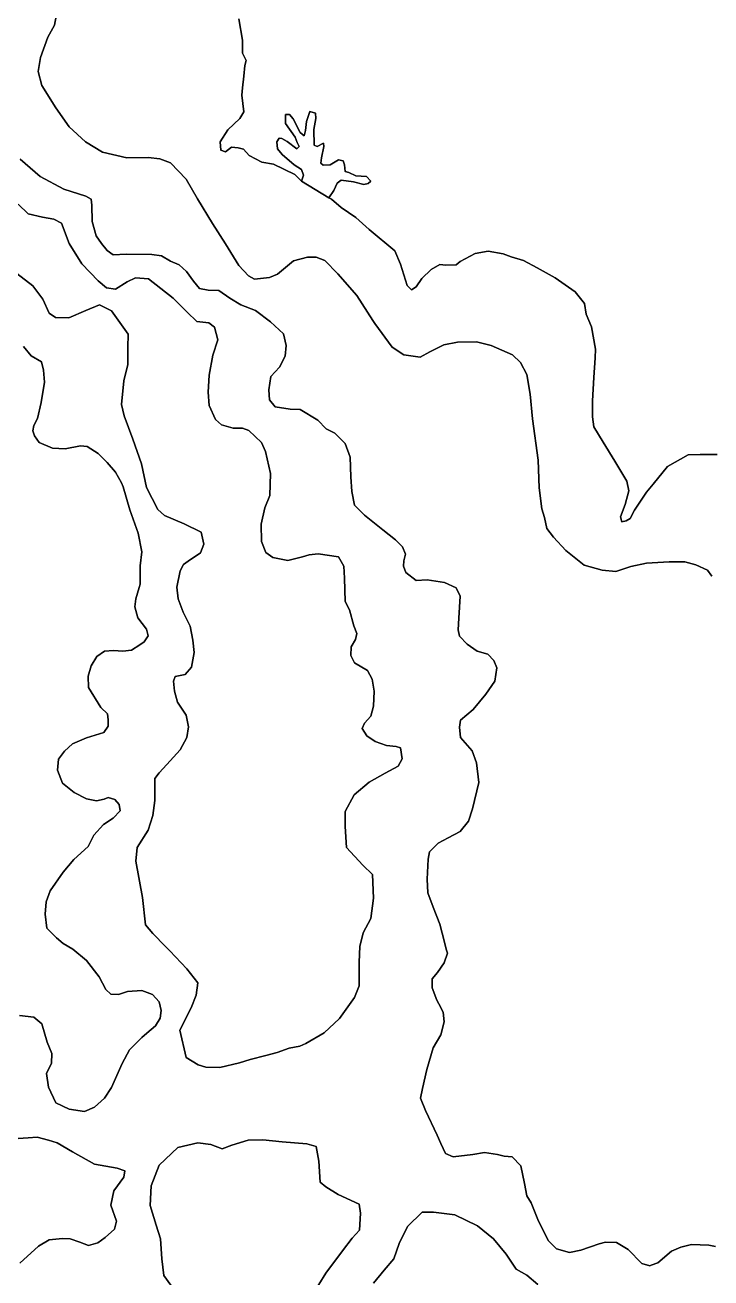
# Model space of a CAD drawing. Header units: inches. Extents: x 288635 to 1232953, y 676945 to 1655780.
# Drawn here: x 344270 to 357550, y 888634 to 912889 of the extents above; entities that cross this region are included whole.
import ezdxf

# ---------------------------------------------------------------- set-up
doc = ezdxf.new("R2010")
doc.units = ezdxf.units.IN
doc.header["$MEASUREMENT"] = 0

msp = doc.modelspace()

# ---------------------------------------------------------------- linework, layer by layer
at = {"color": 1}
for points in [[(344924.8851, 913337.4289), (344843.6049, 912885.308), (344711.5247, 912651.6276), (344569.2844, 912260.4668), (344523.5643, 911991.2262), (344594.6844, 911721.9857), (344863.925, 911285.1048), (345123.0055, 910919.3441), (345437.9661, 910629.7835), (345768.1668, 910426.5831), (346240.6077, 910319.9029), (346657.1686, 910324.9829), (346880.689, 910299.5829), (347088.9694, 910223.3827), (347388.69, 909903.3421), (347612.2105, 909527.4213), (347901.771, 909044.8204), (348150.6915, 908653.6596), (348410.5721, 908234.6899), (348598.5325, 908031.4895), (348715.3728, 907970.5293), (349004.9333, 908001.0094), (349157.3336, 908067.0495), (349467.2143, 908326.1301), (349741.5348, 908392.1702), (349904.0951, 908392.1702), (350076.8155, 908331.2101), (350325.736, 908072.1295), (350691.4967, 907655.5687), (351005.7732, 907168.2124), (351042.0174, 907112.0076), (351377.2981, 906654.8067), (351605.8985, 906507.4864), (351920.8592, 906461.7663), (352108.8195, 906563.3665), (352378.0601, 906700.5268), (352642.2206, 906751.3269), (353013.0614, 906756.4069), (353292.4619, 906685.2868), (353709.0227, 906502.4064), (353861.4231, 906355.0861), (353988.4233, 906121.4056), (354049.3834, 905745.4849), (354095.1035, 905262.8839), (354206.8637, 904465.3223), (354227.1838, 903926.8413), (354272.9039, 903525.5205), (354328.784, 903357.8801), (354369.4241, 903139.4397), (354501.5043, 902971.7993), (354740.2648, 902717.7988), (355095.8655, 902433.3183), (355446.3862, 902336.7981), (355710.5467, 902311.398), (356000.1073, 902407.9182), (356299.8279, 902468.8783), (356741.7888, 902494.2784), (357046.5894, 902494.2784), (357259.9498, 902438.3983), (357483.4703, 902336.7981), (357569.8305, 902219.9578)], [(357569.8305, 902219.9578), (357483.4703, 902336.7981), (357259.9498, 902438.3983), (357046.5894, 902494.2784), (356741.7888, 902494.2784), (356299.8279, 902468.8783), (356000.1073, 902407.9182), (355710.5467, 902311.398), (355446.3862, 902336.7981), (355095.8655, 902433.3183), (354740.2648, 902717.7988), (354501.5043, 902971.7993), (354369.4241, 903139.4397), (354328.784, 903357.8801), (354272.9039, 903525.5205), (354227.1838, 903926.8413), (354206.8637, 904465.3223), (354095.1035, 905262.8839), (354049.3834, 905745.4849), (353988.4233, 906121.4056), (353861.4231, 906355.0861), (353709.0227, 906502.4064), (353292.4619, 906685.2868), (353013.0614, 906756.4069), (352642.2206, 906751.3269), (352378.0601, 906700.5268), (352108.8195, 906563.3665), (351920.8592, 906461.7663), (351605.8985, 906507.4864), (351377.2981, 906654.8067), (351042.0174, 907112.0076), (351005.7732, 907168.2124), (350691.4967, 907655.5687), (350325.736, 908072.1295), (350076.8155, 908331.2101), (349904.0951, 908392.1702), (349741.5348, 908392.1702), (349467.2143, 908326.1301), (349157.3336, 908067.0495), (349004.9333, 908001.0094), (348715.3728, 907970.5293), (348598.5325, 908031.4895), (348410.5721, 908234.6899), (348150.6915, 908653.6596), (347901.771, 909044.8204), (347612.2105, 909527.4213), (347388.69, 909903.3421), (347088.9694, 910223.3827), (346880.689, 910299.5829), (346657.1686, 910324.9829), (346240.6077, 910319.9029), (345768.1668, 910426.5831), (345437.9661, 910629.7835), (345123.0055, 910919.3441), (344863.925, 911285.1048), (344594.6844, 911721.9857), (344523.5643, 911991.2262), (344569.2844, 912260.4668), (344711.5247, 912651.6276), (344843.6049, 912885.308), (344924.8851, 913337.4289)], [(357668.5782, 904573.4812), (357340.4942, 904573.4812), (357107.6604, 904568.1896), (356710.7846, 904340.6474), (356430.3257, 904001.9801), (356300.0997, 903844.5851), (356066.7261, 903497.9757), (355987.3509, 903339.2254), (355907.9758, 903291.6003), (355823.3089, 903269.1635), (355797.9089, 903365.6837), (355889.3491, 903609.5242), (355960.4692, 903868.6047), (355919.8291, 904061.6451), (355691.2287, 904447.7259), (355462.6282, 904813.4866), (355279.7478, 905113.2072), (355254.3478, 905301.1676), (355254.3478, 905611.0482), (355279.7478, 906068.2491), (355310.2279, 906449.2499), (355315.3079, 906616.8902), (355239.1078, 907043.6111), (355132.4275, 907292.5316), (355101.9475, 907500.812), (354924.1471, 907724.3325), (354532.9863, 907993.573), (354182.4656, 908191.6934), (353923.3851, 908328.8537), (353684.6247, 908405.0538), (353527.1443, 908460.9339), (353237.5838, 908511.734), (352983.5832, 908466.0139), (352694.0227, 908313.6136), (352617.8225, 908247.5735), (352419.7021, 908237.4135), (352302.8619, 908252.6535), (352135.2216, 908156.1333), (351952.3412, 907983.413), (351840.581, 907820.8526), (351754.2208, 907759.8925), (351666.0225, 907845.1618), (351540.8604, 908257.7335), (351429.1001, 908516.814), (350931.2591, 908933.3749), (350672.1786, 909161.9753), (350392.7781, 909360.0957), (350204.8177, 909517.576), (350148.9376, 909542.9761), (350245.4578, 909685.2164), (350311.4979, 909827.4567), (350392.7781, 909883.3368), (350626.4585, 909852.8567), (350829.6589, 909802.0566), (350910.9391, 909822.3766), (350966.8192, 909868.0967), (350880.459, 909959.5369), (350677.2586, 909969.6969), (350540.0984, 910035.7371), (350468.9782, 910056.0571), (350453.7382, 910183.0574), (350428.3381, 910259.2575), (350336.898, 910279.5776), (350179.4176, 910183.0574), (350042.2574, 910177.9774), (349996.5373, 910213.5374), (350006.6973, 910320.2176), (350052.4174, 910538.6581), (350047.3374, 910599.6182), (349925.4171, 910538.6581), (349869.537, 910564.0581), (349859.377, 910868.8587), (349900.0171, 911082.2192), (349894.9371, 911183.8194), (349783.1768, 911214.2994), (349717.1367, 911021.259), (349701.8967, 910848.5387), (349671.4166, 910746.9385), (349595.2165, 910807.8986), (349463.1362, 911072.0591), (349392.0161, 911158.4193), (349315.8159, 911158.4193), (349310.7359, 910985.699), (349498.6963, 910721.5384), (349539.3364, 910614.8582), (349574.8964, 910538.6581), (349529.1763, 910492.938), (349346.296, 910635.1783), (349244.6958, 910691.0584), (349188.8157, 910701.2184), (349148.1756, 910625.0183), (349158.3356, 910492.938), (349249.7758, 910381.1778), (349483.4562, 910183.0574), (349620.6165, 910091.6172), (349661.2566, 909984.937), (349625.6965, 909868.0967), (349493.6163, 909995.097), (349082.1354, 910198.2974), (348853.535, 910233.8575), (348609.6945, 910360.8577), (348497.9343, 910487.858), (348396.3341, 910513.258), (348269.3338, 910523.4181), (348152.4936, 910437.0579), (348061.0534, 910467.5379), (348050.8934, 910625.0183), (348198.2137, 910858.6987), (348426.8141, 911077.1392), (348508.0943, 911209.2194), (348467.4542, 911529.2601), (348477.6142, 911671.5003), (348503.0143, 911900.1008), (348528.4143, 912103.3012), (348548.7344, 912204.9014), (348482.6942, 912347.1417), (348477.6142, 912596.0622), (348406.4941, 913007.543)], [(348406.4941, 913007.543), (348477.6142, 912596.0622), (348482.6942, 912347.1417), (348548.7344, 912204.9014), (348528.4143, 912103.3012), (348503.0143, 911900.1008), (348477.6142, 911671.5003), (348467.4542, 911529.2601), (348508.0943, 911209.2194), (348426.8141, 911077.1392), (348198.2137, 910858.6987), (348050.8934, 910625.0183), (348061.0534, 910467.5379), (348152.4936, 910437.0579), (348269.3338, 910523.4181), (348396.3341, 910513.258), (348497.9343, 910487.858), (348609.6945, 910360.8577), (348853.535, 910233.8575), (349082.1354, 910198.2974), (349493.6163, 909995.097), (349625.6965, 909868.0967), (350148.9376, 909542.9761), (350204.8177, 909517.576), (350392.7781, 909360.0957), (350672.1786, 909161.9753), (350931.2591, 908933.3749), (351429.1001, 908516.814), (351540.8604, 908257.7335), (351666.0225, 907845.1618), (351754.2208, 907759.8925), (351840.581, 907820.8526), (351952.3412, 907983.413), (352135.2216, 908156.1333), (352302.8619, 908252.6535), (352419.7021, 908237.4135), (352617.8225, 908247.5735), (352694.0227, 908313.6136), (352983.5832, 908466.0139), (353237.5838, 908511.734), (353527.1443, 908460.9339), (353684.6247, 908405.0538), (353923.3851, 908328.8537), (354182.4656, 908191.6934), (354532.9863, 907993.573), (354924.1471, 907724.3325), (355101.9475, 907500.812), (355132.4275, 907292.5316), (355239.1078, 907043.6111), (355315.3079, 906616.8902), (355310.2279, 906449.2499), (355279.7478, 906068.2491), (355254.3478, 905611.0482), (355254.3478, 905301.1676), (355279.7478, 905113.2072), (355462.6282, 904813.4866), (355691.2287, 904447.7259), (355919.8291, 904061.6451), (355960.4692, 903868.6047), (355889.3491, 903609.5242), (355797.9089, 903365.6837), (355823.3089, 903269.1635), (355907.9758, 903291.6003), (355987.3509, 903339.2254), (356066.7261, 903497.9757), (356300.0997, 903844.5851), (356430.3257, 904001.9801), (356710.7846, 904340.6474), (357107.6604, 904568.1896), (357340.4942, 904573.4812), (357668.5782, 904573.4812)], [(357640.9506, 889240.5319), (357508.8703, 889271.0119), (357173.5897, 889281.172), (356965.3093, 889230.3719), (356787.5089, 889154.1717), (356523.3484, 888925.5713), (356393.209, 888879.3927), (356365.8681, 888869.6911), (356213.4678, 888915.4112), (355949.3072, 889184.6518), (355720.7068, 889321.812), (355507.3463, 889326.8921), (355385.4261, 889291.332), (355029.8254, 889169.4117), (354811.385, 889123.6916), (354562.4645, 889194.8118), (354399.9041, 889357.3721), (354196.7037, 889763.7729), (354069.7035, 890088.8936), (353983.3433, 890226.0539), (353942.7032, 890464.8143), (353871.5831, 890805.175), (353698.8627, 890977.8954), (353546.4624, 890988.0554), (353414.3822, 891023.6154), (353165.4617, 891059.1755), (352941.9412, 891023.6154), (352555.8604, 890977.8954), (352408.5401, 891043.9355), (352322.18, 891236.9759), (352245.9798, 891399.5362), (352022.4594, 891877.0572), (351925.9392, 892110.7376), (351966.5793, 892303.778), (352047.8594, 892669.5387), (352174.8597, 893091.1796), (352322.18, 893340.1001), (352383.1401, 893589.0206), (352367.9001, 893782.061), (352278.5318, 893942.9239), (352240.8998, 894010.6614), (352149.4596, 894249.4219), (352154.5396, 894422.1422), (352256.1398, 894549.1425), (352383.1401, 894737.1029), (352449.1802, 894919.9832), (352423.7802, 895001.2634), (352388.2201, 895133.3437), (352301.8599, 895483.8644), (352169.7797, 895808.985), (352068.1795, 896088.3856), (352058.0194, 896352.5461), (352073.2595, 896738.6269), (352098.6595, 896885.9472), (352266.2999, 897048.5075), (352464.4203, 897155.1877), (352693.0207, 897277.108), (352855.581, 897475.2284), (352931.7812, 897713.9888), (353053.7014, 898227.0699), (353013.0614, 898602.9906), (352926.7012, 898836.6711), (352698.1007, 899095.7516), (352682.8607, 899293.872), (352703.1807, 899431.0323), (352947.0212, 899639.3127), (353190.8617, 899933.9533), (353363.5821, 900187.9538), (353404.2221, 900447.0343), (353348.342, 900584.1946), (353231.5018, 900711.1948), (353023.2214, 900767.0749), (352830.181, 900904.2352), (352682.8607, 901056.6355), (352657.4606, 901183.6358), (352667.6207, 901407.1562), (352693.0207, 901833.8771), (352616.8206, 901991.3574), (352388.2201, 902098.0376), (352058.0194, 902148.8377), (351839.579, 902138.6777), (351641.4586, 902291.078), (351595.7385, 902412.9982), (351605.8985, 902514.5984), (351636.3786, 902646.6787), (351575.4185, 902788.919), (351443.3382, 902920.9992), (351199.4977, 903114.0396), (350843.897, 903398.5202), (350645.7766, 903596.6406), (350594.9765, 903855.7211), (350574.6565, 904145.2817), (350564.4965, 904526.2825), (350467.9763, 904790.443), (350269.8559, 904988.5634), (350102.2155, 905074.9235), (349939.6552, 905237.4839), (349599.2945, 905445.7643), (349406.2541, 905455.9243), (349111.6136, 905496.5644), (348999.8533, 905633.7247), (348989.6933, 905826.7651), (349030.3334, 906085.8456), (349197.9737, 906268.7259), (349304.6539, 906477.0064), (349324.974, 906685.2868), (349274.1739, 906908.8072), (349025.2534, 907142.4877), (348730.6128, 907360.9281), (348446.1322, 907472.6883), (348237.8518, 907599.6886), (348019.4114, 907747.0089), (347815.4109, 907754.4978), (347647.7705, 907790.0578), (347530.9303, 907932.2981), (347393.77, 908115.1785), (347256.6098, 908247.2588), (347083.8894, 908318.3789), (346911.1691, 908419.9791), (346723.2087, 908445.3792), (346225.3677, 908455.5392), (345976.4472, 908440.2991), (345859.607, 908526.6593), (345747.8467, 908658.7396), (345646.2465, 908811.1399), (345570.0464, 909085.4604), (345564.9664, 909400.4211), (345549.7263, 909517.2613), (345448.1261, 909578.2214), (345021.4053, 909710.3017), (344564.2044, 909959.2222), (344173.0436, 910289.4228)], [(344173.0436, 910289.4228), (344564.2044, 909959.2222), (345021.4053, 909710.3017), (345448.1261, 909578.2214), (345549.7263, 909517.2613), (345564.9664, 909400.4211), (345570.0464, 909085.4604), (345646.2465, 908811.1399), (345747.8467, 908658.7396), (345859.607, 908526.6593), (345976.4472, 908440.2991), (346225.3677, 908455.5392), (346723.2087, 908445.3792), (346911.1691, 908419.9791), (347083.8894, 908318.3789), (347256.6098, 908247.2588), (347393.77, 908115.1785), (347530.9303, 907932.2981), (347647.7705, 907790.0578), (347815.4109, 907754.4978), (348019.4114, 907747.0089), (348237.8518, 907599.6886), (348446.1322, 907472.6883), (348730.6128, 907360.9281), (349025.2534, 907142.4877), (349274.1739, 906908.8072), (349324.974, 906685.2868), (349304.6539, 906477.0064), (349197.9737, 906268.7259), (349030.3334, 906085.8456), (348989.6933, 905826.7651), (348999.8533, 905633.7247), (349111.6136, 905496.5644), (349406.2541, 905455.9243), (349599.2945, 905445.7643), (349939.6552, 905237.4839), (350102.2155, 905074.9235), (350269.8559, 904988.5634), (350467.9763, 904790.443), (350564.4965, 904526.2825), (350574.6565, 904145.2817), (350594.9765, 903855.7211), (350645.7766, 903596.6406), (350843.897, 903398.5202), (351199.4977, 903114.0396), (351443.3382, 902920.9992), (351575.4185, 902788.919), (351636.3786, 902646.6787), (351605.8985, 902514.5984), (351595.7385, 902412.9982), (351641.4586, 902291.078), (351839.579, 902138.6777), (352058.0194, 902148.8377), (352388.2201, 902098.0376), (352616.8206, 901991.3574), (352693.0207, 901833.8771), (352667.6207, 901407.1562), (352657.4606, 901183.6358), (352682.8607, 901056.6355), (352830.181, 900904.2352), (353023.2214, 900767.0749), (353231.5018, 900711.1948), (353348.342, 900584.1946), (353404.2221, 900447.0343), (353363.5821, 900187.9538), (353190.8617, 899933.9533), (352947.0212, 899639.3127), (352703.1807, 899431.0323), (352682.8607, 899293.872), (352698.1007, 899095.7516), (352926.7012, 898836.6711), (353013.0614, 898602.9906), (353053.7014, 898227.0699), (352931.7812, 897713.9888), (352855.581, 897475.2284), (352693.0207, 897277.108), (352464.4203, 897155.1877), (352266.2999, 897048.5075), (352098.6595, 896885.9472), (352073.2595, 896738.6269), (352058.0194, 896352.5461), (352068.1795, 896088.3856), (352169.7797, 895808.985), (352301.8599, 895483.8644), (352388.2201, 895133.3437), (352423.7802, 895001.2634), (352449.1802, 894919.9832), (352383.1401, 894737.1029), (352256.1398, 894549.1425), (352154.5396, 894422.1422), (352149.4596, 894249.4219), (352240.8998, 894010.6614), (352278.5318, 893942.9239), (352367.9001, 893782.061), (352383.1401, 893589.0206), (352322.18, 893340.1001), (352174.8597, 893091.1796), (352047.8594, 892669.5387), (351966.5793, 892303.778), (351925.9392, 892110.7376), (352022.4594, 891877.0572), (352245.9798, 891399.5362), (352322.18, 891236.9759), (352408.5401, 891043.9355), (352555.8604, 890977.8954), (352941.9412, 891023.6154), (353165.4617, 891059.1755), (353414.3822, 891023.6154), (353546.4624, 890988.0554), (353698.8627, 890977.8954), (353871.5831, 890805.175), (353942.7032, 890464.8143), (353983.3433, 890226.0539), (354069.7035, 890088.8936), (354196.7037, 889763.7729), (354399.9041, 889357.3721), (354562.4645, 889194.8118), (354811.385, 889123.6916), (355029.8254, 889169.4117), (355385.4261, 889291.332), (355507.3463, 889326.8921), (355720.7068, 889321.812), (355949.3072, 889184.6518), (356213.4678, 888915.4112), (356365.8681, 888869.6911), (356393.209, 888879.3927), (356523.3484, 888925.5713), (356787.5089, 889154.1717), (356965.3093, 889230.3719), (357173.5897, 889281.172), (357508.8703, 889271.0119), (357640.9506, 889240.5319)], [(344139.6921, 909421.35), (344327.6525, 909233.3896), (344607.053, 909172.4295), (344825.4935, 909131.7894), (344972.8138, 909055.5893), (344972.8138, 909055.5893), (345125.2141, 908659.3485), (345369.0545, 908263.1077), (345689.0952, 907937.987), (345846.5755, 907800.8267), (346024.3759, 907775.4267), (346247.8963, 907917.667), (346410.4566, 907993.8671), (346659.3771, 907978.6271), (347136.8981, 907602.7063), (347406.1386, 907328.3858), (347599.179, 907150.5854), (347827.7795, 907125.1854), (347939.5397, 907038.8252), (348000.4998, 906794.9847), (347903.9796, 906500.3441), (347832.8595, 906109.1834), (347812.5394, 905784.0627), (347832.8595, 905524.9822), (347959.8597, 905250.6616), (348071.62, 905149.0614), (348300.2204, 905088.1013), (348478.0208, 905088.1013), (348605.021, 905037.3012), (348848.8615, 904808.7008), (348925.0617, 904630.9004), (349021.5819, 904209.2596), (349011.4218, 903782.5387), (348914.9016, 903543.7782), (348838.7015, 903228.8176), (348850.1712, 902893.5149), (348929.5464, 902676.5561), (349067.13, 902581.3059), (349358.1722, 902523.0975), (349643.9228, 902591.8893), (349770.923, 902634.2227), (349945.5484, 902650.0977), (350337.1325, 902591.8893), (350442.9661, 902411.9723), (350453.5494, 902179.1385), (350469.4244, 901729.3459), (350548.7996, 901570.5956), (350638.7581, 901258.3866), (350691.6749, 901110.2196), (350670.5082, 900993.8027), (350585.8413, 900850.9275), (350575.258, 900681.5938), (350649.3415, 900538.7185), (350898.0503, 900390.5515), (350988.0088, 900226.5095), (351030.3422, 899993.6757), (351014.4672, 899702.6335), (350966.8421, 899512.1331), (350845.1335, 899374.5495), (350797.5084, 899268.716), (350887.4669, 899131.1324), (351046.2173, 899020.0071), (351268.4677, 898940.632), (351453.6764, 898924.7569), (351538.3432, 898898.2986), (351570.0933, 898681.3398), (351496.0098, 898538.4645), (351242.0093, 898406.1726), (350935.092, 898231.5472), (350644.0498, 897988.1301), (350469.4244, 897665.3378), (350465.8085, 897372.3023), (350491.2085, 896965.9015), (350808.7091, 896623.0008), (350999.2095, 896445.2005), (351018.2596, 895983.7662), (350965.3428, 895592.1821), (350817.1758, 895317.0149), (350753.6757, 895052.431), (350741.8223, 894747.6304), (350736.7423, 894290.4295), (350650.3822, 894061.829), (350360.8216, 893655.4282), (350061.101, 893376.0277), (349705.5003, 893172.8272), (349588.66, 893122.0271), (349385.4596, 893081.3871), (349151.7792, 893000.1069), (348933.3387, 892939.1468), (348628.5381, 892862.9466), (348425.3377, 892796.9065), (348044.3369, 892710.5463), (347770.0164, 892715.6263), (347622.6961, 892761.3464), (347389.0156, 892903.5867), (347265.5841, 893431.8871), (347485.5358, 893863.7086), (347582.056, 894107.5491), (347617.6161, 894346.3096), (347404.2557, 894615.5501), (347074.055, 894966.0708), (346992.0861, 895049.3008), (346743.8543, 895301.3515), (346601.6141, 895468.9918), (346544.5675, 895997.0461), (346413.6537, 896703.4343), (346439.9004, 896965.9015), (346654.1251, 897305.5037), (346744.0837, 897585.9626), (346781.1254, 897877.0048), (346781.1254, 898173.3388), (346781.1254, 898305.6307), (346865.7922, 898411.4642), (347013.9592, 898575.5062), (347273.2514, 898855.9651), (347400.2516, 899099.3823), (347437.2934, 899300.466), (347389.6683, 899528.0081), (347220.3346, 899782.0087), (347162.1262, 899993.6757), (347146.2511, 900189.4678), (347178.0012, 900274.1346), (347368.5016, 900316.4681), (347490.2101, 900459.3433), (347543.1269, 900739.8022), (347516.6685, 900977.9277), (347469.0434, 901253.0949), (347331.4598, 901522.9705), (347236.2096, 901782.2627), (347209.7513, 902004.5131), (347273.2514, 902322.0137), (347336.7515, 902443.7223), (347426.71, 902512.5141), (347670.1272, 902671.2644), (347731.2593, 902837.6568), (347680.4592, 903071.3373), (347350.2585, 903233.8976), (346969.2577, 903391.3779), (346842.2575, 903508.2182), (346618.737, 903934.939), (346527.2969, 904397.2199), (346359.6565, 904869.6609), (346186.9362, 905321.7818), (346136.1361, 905540.2222), (346181.8562, 906002.5031), (346258.0563, 906317.4638), (346263.1363, 906647.6644), (346268.2163, 906906.745), (345943.0957, 907358.8659), (345714.4952, 907475.7061), (345450.3347, 907363.9459), (345120.1341, 907221.7056), (344861.0535, 907226.7856), (344739.1333, 907313.1458), (344612.133, 907582.3863), (344424.1727, 907841.4668), (344114.292, 908080.2273)], [(344114.292, 908080.2273), (344424.1727, 907841.4668), (344612.133, 907582.3863), (344739.1333, 907313.1458), (344861.0535, 907226.7856), (345120.1341, 907221.7056), (345450.3347, 907363.9459), (345714.4952, 907475.7061), (345943.0957, 907358.8659), (346268.2163, 906906.745), (346263.1363, 906647.6644), (346258.0563, 906317.4638), (346181.8562, 906002.5031), (346136.1361, 905540.2222), (346186.9362, 905321.7818), (346359.6565, 904869.6609), (346527.2969, 904397.2199), (346618.737, 903934.939), (346842.2575, 903508.2182), (346969.2577, 903391.3779), (347350.2585, 903233.8976), (347680.4592, 903071.3373), (347731.2593, 902837.6568), (347670.1272, 902671.2644), (347426.71, 902512.5141), (347336.7515, 902443.7223), (347273.2514, 902322.0137), (347209.7513, 902004.5131), (347236.2096, 901782.2627), (347331.4598, 901522.9705), (347469.0434, 901253.0949), (347516.6685, 900977.9277), (347543.1269, 900739.8022), (347490.2101, 900459.3433), (347368.5016, 900316.4681), (347178.0012, 900274.1346), (347146.2511, 900189.4678), (347162.1262, 899993.6757), (347220.3346, 899782.0087), (347389.6683, 899528.0081), (347437.2934, 899300.466), (347400.2516, 899099.3823), (347273.2514, 898855.9651), (347013.9592, 898575.5062), (346865.7922, 898411.4642), (346781.1254, 898305.6307), (346781.1254, 898173.3388), (346781.1254, 897877.0048), (346744.0837, 897585.9626), (346654.1251, 897305.5037), (346439.9004, 896965.9015), (346413.6537, 896703.4343), (346544.5675, 895997.0461), (346601.6141, 895468.9918), (346743.8543, 895301.3515), (346992.0861, 895049.3008), (347074.055, 894966.0708), (347404.2557, 894615.5501), (347617.6161, 894346.3096), (347582.056, 894107.5491), (347485.5358, 893863.7086), (347265.5841, 893431.8871), (347389.0156, 892903.5867), (347622.6961, 892761.3464), (347770.0164, 892715.6263), (348044.3369, 892710.5463), (348425.3377, 892796.9065), (348628.5381, 892862.9466), (348933.3387, 892939.1468), (349151.7792, 893000.1069), (349385.4596, 893081.3871), (349588.66, 893122.0271), (349705.5003, 893172.8272), (350061.101, 893376.0277), (350360.8216, 893655.4282), (350650.3822, 894061.829), (350736.7423, 894290.4295), (350741.8223, 894747.6304), (350753.6757, 895052.431), (350817.1758, 895317.0149), (350965.3428, 895592.1821), (351018.2596, 895983.7662), (350999.2095, 896445.2005), (350808.7091, 896623.0008), (350491.2085, 896965.9015), (350465.8085, 897372.3023), (350469.4244, 897665.3378), (350644.0498, 897988.1301), (350935.092, 898231.5472), (351242.0093, 898406.1726), (351496.0098, 898538.4645), (351570.0933, 898681.3398), (351538.3432, 898898.2986), (351453.6764, 898924.7569), (351268.4677, 898940.632), (351046.2173, 899020.0071), (350887.4669, 899131.1324), (350797.5084, 899268.716), (350845.1335, 899374.5495), (350966.8421, 899512.1331), (351014.4672, 899702.6335), (351030.3422, 899993.6757), (350988.0088, 900226.5095), (350898.0503, 900390.5515), (350649.3415, 900538.7185), (350575.258, 900681.5938), (350585.8413, 900850.9275), (350670.5082, 900993.8027), (350691.6749, 901110.2196), (350638.7581, 901258.3866), (350548.7996, 901570.5956), (350469.4244, 901729.3459), (350453.5494, 902179.1385), (350442.9661, 902411.9723), (350337.1325, 902591.8893), (349945.5484, 902650.0977), (349770.923, 902634.2227), (349643.9228, 902591.8893), (349358.1722, 902523.0975), (349067.13, 902581.3059), (348929.5464, 902676.5561), (348850.1712, 902893.5149), (348838.7015, 903228.8176), (348914.9016, 903543.7782), (349011.4218, 903782.5387), (349021.5819, 904209.2596), (348925.0617, 904630.9004), (348848.8615, 904808.7008), (348605.021, 905037.3012), (348478.0208, 905088.1013), (348300.2204, 905088.1013), (348071.62, 905149.0614), (347959.8597, 905250.6616), (347832.8595, 905524.9822), (347812.5394, 905784.0627), (347832.8595, 906109.1834), (347903.9796, 906500.3441), (348000.4998, 906794.9847), (347939.5397, 907038.8252), (347827.7795, 907125.1854), (347599.179, 907150.5854), (347406.1386, 907328.3858), (347136.8981, 907602.7063), (346659.3771, 907978.6271), (346410.4566, 907993.8671), (346247.8963, 907917.667), (346024.3759, 907775.4267), (345846.5755, 907800.8267), (345689.0952, 907937.987), (345369.0545, 908263.1077), (345125.2141, 908659.3485), (344972.8138, 909055.5893), (344825.4935, 909131.7894), (344607.053, 909172.4295), (344327.6525, 909233.3896), (344139.6921, 909421.35)], [(344241.0717, 906666.2305), (344388.392, 906483.3501), (344591.5924, 906366.5099), (344627.1525, 906209.0295), (344647.4725, 905975.3491), (344581.4324, 905584.1883), (344510.3123, 905274.3077), (344439.1921, 905137.1474), (344418.8721, 905035.5472), (344454.4322, 904933.947), (344545.8723, 904806.9467), (344804.9529, 904695.1865), (345048.7934, 904685.0265), (345343.4339, 904740.9066), (345470.4342, 904730.7466), (345688.8746, 904593.5863), (345861.595, 904420.866), (346024.1553, 904232.9056), (346135.9155, 904029.7052), (346167.2507, 903948.756), (346298.4759, 903501.3841), (346461.0362, 903054.3432), (346532.1563, 902688.5825), (346501.6763, 902419.342), (346496.5962, 902063.7413), (346482.7595, 902002.4643), (346415.3161, 901779.2607), (346394.996, 901626.8604), (346455.9562, 901413.5), (346623.5965, 901195.0595), (346654.0766, 901062.9793), (346577.8764, 900951.219), (346491.5162, 900890.2589), (346334.0359, 900788.6587), (346161.3156, 900768.3387), (345983.5152, 900778.4987), (345805.7149, 900768.3387), (345658.3946, 900661.6585), (345551.7144, 900483.8581), (345490.7542, 900285.7377), (345495.8342, 900062.2173), (345734.5947, 899676.1365), (345866.675, 899554.2162), (345881.915, 899437.376), (345881.915, 899315.4558), (345795.5548, 899193.5355), (345460.2742, 899086.8553), (345185.9536, 898975.0951), (345033.5533, 898832.8548), (344916.7131, 898675.3745), (344896.393, 898467.0941), (344997.9932, 898213.0936), (345221.5137, 898030.2132), (345460.2742, 897908.2929), (345653.3146, 897872.7329), (345800.6349, 897903.2129), (345876.835, 897933.693), (346008.9153, 897893.0529), (346090.1954, 897796.5327), (346110.5155, 897679.6925), (345973.3552, 897532.3722), (345790.4748, 897410.452), (345602.5145, 897207.2515), (345490.7542, 896983.7311), (345216.4337, 896734.8106), (345008.1533, 896490.9701), (344755.9696, 896124.9448), (344679.7694, 895916.6644), (344659.4494, 895677.9039), (344695.0094, 895403.5834), (344877.8898, 895220.703), (345009.9701, 895108.9428), (345197.9305, 894997.1825), (345462.091, 894778.7421), (345705.9315, 894463.7815), (345832.9317, 894214.861), (345929.4519, 894128.5008), (346081.8522, 894118.3408), (346254.5726, 894179.3009), (346533.9731, 894199.6209), (346737.1735, 894123.4208), (346869.2538, 893981.1805), (346904.8139, 893813.5402), (346884.4938, 893661.1399), (346798.1337, 893513.8196), (346630.4344, 893371.4334), (346528.8931, 893285.2191), (346295.2126, 893046.4586), (346152.9724, 892787.3781), (345972.0401, 892381.3839), (345944.6919, 892320.0172), (345807.5317, 892116.8168), (345614.4913, 891939.0164), (345421.4509, 891852.6563), (345126.8103, 891898.3763), (344867.7298, 892025.3766), (344725.4895, 892325.0972), (344684.8494, 892589.2577), (344781.3696, 892792.4581), (344786.4496, 892980.4185), (344700.0895, 893198.8589), (344598.4893, 893554.4597), (344441.0089, 893681.4599), (344161.6084, 893717.02)], [(344161.6084, 893717.02), (344441.0089, 893681.4599), (344598.4893, 893554.4597), (344700.0895, 893198.8589), (344786.4496, 892980.4185), (344781.3696, 892792.4581), (344684.8494, 892589.2577), (344725.4895, 892325.0972), (344867.7298, 892025.3766), (345126.8103, 891898.3763), (345421.4509, 891852.6563), (345614.4913, 891939.0164), (345807.5317, 892116.8168), (345944.6919, 892320.0172), (345972.0401, 892381.3839), (345972.0401, 892381.3839), (346152.9724, 892787.3781), (346295.2126, 893046.4586), (346528.8931, 893285.2191), (346630.4344, 893371.4334), (346798.1337, 893513.8196), (346884.4938, 893661.1399), (346904.8139, 893813.5402), (346869.2538, 893981.1805), (346737.1735, 894123.4208), (346533.9731, 894199.6209), (346254.5726, 894179.3009), (346081.8522, 894118.3408), (345929.4519, 894128.5008), (345832.9317, 894214.861), (345705.9315, 894463.7815), (345462.091, 894778.7421), (345197.9305, 894997.1825), (345009.9701, 895108.9428), (344877.8898, 895220.703), (344695.0094, 895403.5834), (344659.4494, 895677.9039), (344679.7694, 895916.6644), (344755.9696, 896124.9448), (345008.1533, 896490.9701), (345216.4337, 896734.8106), (345490.7542, 896983.7311), (345602.5145, 897207.2515), (345790.4748, 897410.452), (345973.3552, 897532.3722), (346110.5155, 897679.6925), (346090.1954, 897796.5327), (346008.9153, 897893.0529), (345876.835, 897933.693), (345800.6349, 897903.2129), (345653.3146, 897872.7329), (345460.2742, 897908.2929), (345221.5137, 898030.2132), (344997.9932, 898213.0936), (344896.393, 898467.0941), (344916.7131, 898675.3745), (345033.5533, 898832.8548), (345185.9536, 898975.0951), (345460.2742, 899086.8553), (345795.5548, 899193.5355), (345881.915, 899315.4558), (345881.915, 899437.376), (345866.675, 899554.2162), (345734.5947, 899676.1365), (345495.8342, 900062.2173), (345490.7542, 900285.7377), (345551.7144, 900483.8581), (345658.3946, 900661.6585), (345805.7149, 900768.3387), (345983.5152, 900778.4987), (346161.3156, 900768.3387), (346334.0359, 900788.6587), (346491.5162, 900890.2589), (346577.8764, 900951.219), (346654.0766, 901062.9793), (346623.5965, 901195.0595), (346455.9562, 901413.5), (346394.996, 901626.8604), (346415.3161, 901779.2607), (346482.7595, 902002.4643), (346496.5962, 902063.7413), (346501.6763, 902419.342), (346532.1563, 902688.5825), (346461.0362, 903054.3432), (346298.4759, 903501.3841), (346167.2507, 903948.756), (346135.9155, 904029.7052), (346024.1553, 904232.9056), (345861.595, 904420.866), (345688.8746, 904593.5863), (345470.4342, 904730.7466), (345343.4339, 904740.9066), (345048.7934, 904685.0265), (344804.9529, 904695.1865), (344545.8723, 904806.9467), (344454.4322, 904933.947), (344418.8721, 905035.5472), (344439.1921, 905137.1474), (344510.3123, 905274.3077), (344581.4324, 905584.1883), (344647.4725, 905975.3491), (344627.1525, 906209.0295), (344591.5924, 906366.5099), (344388.392, 906483.3501), (344241.0717, 906666.2305)], [(343941.894, 891323.3133), (344327.9748, 891348.7134), (344505.7751, 891358.8734), (344724.2156, 891302.9933), (344891.8559, 891248.3832), (345186.4965, 891075.6628), (345613.2173, 890836.9023), (346055.1782, 890760.7022), (346202.4985, 890704.8221), (346182.1785, 890582.9018), (345989.1381, 890318.7413), (345933.258, 890039.3407), (346039.9382, 889734.5401), (346004.3781, 889577.0598), (346001.8179, 889574.8552), (345821.4977, 889419.5795), (345679.2575, 889312.8993), (345496.3771, 889262.0992), (345333.8168, 889328.1393), (345140.7764, 889389.0994), (344993.4561, 889394.1795), (344739.4556, 889368.7794), (344531.1752, 889246.8592), (344170.4944, 888921.7385)], [(344170.4944, 888921.7385), (344531.1752, 889246.8592), (344739.4556, 889368.7794), (344993.4561, 889394.1795), (345140.7764, 889389.0994), (345333.8168, 889328.1393), (345496.3771, 889262.0992), (345679.2575, 889312.8993), (345821.4977, 889419.5795), (346001.8179, 889574.8552), (346004.3781, 889577.0598), (346039.9382, 889734.5401), (345933.258, 890039.3407), (345989.1381, 890318.7413), (346182.1785, 890582.9018), (346202.4985, 890704.8221), (346055.1782, 890760.7022), (345613.2173, 890836.9023), (345186.4965, 891075.6628), (344891.8559, 891248.3832), (344724.2156, 891302.9933), (344505.7751, 891358.8734), (344327.9748, 891348.7134), (343941.894, 891323.3133)], [(347093.6699, 888494.4426), (346956.5096, 888682.403), (346915.8695, 889002.4436), (346894.2367, 889390.5941), (346811.0847, 889655.4661), (346692.3491, 890033.6857), (346712.6691, 890414.6865), (346870.1494, 890816.0073), (347230.8301, 891156.368), (347616.9109, 891247.8081), (347865.8314, 891217.3281), (348084.2719, 891130.9679), (348272.2322, 891202.088), (348587.1929, 891298.6082), (348876.7534, 891308.7683), (349247.5942, 891268.1282), (349725.1151, 891232.5681), (349907.9955, 891176.688), (349958.7956, 890897.2874), (349984.1957, 890485.8066), (350095.9559, 890394.3664), (350329.6363, 890252.1261), (350741.1172, 890064.1658), (350766.5172, 889886.3654), (350746.1972, 889561.2448), (350603.9569, 889403.7644), (350415.9965, 889159.924), (350090.8759, 888728.1231), (349821.6353, 888286.1622)], [(349821.6353, 888286.1622), (350090.8759, 888728.1231), (350415.9965, 889159.924), (350603.9569, 889403.7644), (350746.1972, 889561.2448), (350766.5172, 889886.3654), (350741.1172, 890064.1658), (350329.6363, 890252.1261), (350095.9559, 890394.3664), (349984.1957, 890485.8066), (349958.7956, 890897.2874), (349907.9955, 891176.688), (349725.1151, 891232.5681), (349247.5942, 891268.1282), (348876.7534, 891308.7683), (348587.1929, 891298.6082), (348272.2322, 891202.088), (348084.2719, 891130.9679), (347865.8314, 891217.3281), (347616.9109, 891247.8081), (347230.8301, 891156.368), (346870.1494, 890816.0073), (346712.6691, 890414.6865), (346692.3491, 890033.6857), (346811.0847, 889655.4661), (346894.2367, 889390.5941), (346915.8695, 889002.4436), (346956.5096, 888682.403), (347093.6699, 888494.4426)], [(351016.5807, 888532.9583), (351224.8611, 888786.9589), (351407.7415, 889005.3993), (351514.4217, 889300.0399), (351671.902, 889630.2405), (351956.3826, 889904.5611), (352179.903, 889904.5611), (352591.3839, 889853.761), (353028.2647, 889640.4006), (353338.1454, 889391.4801), (353587.0659, 889096.8395), (353780.1062, 888802.1989), (353983.3067, 888685.3586), (354196.6671, 888507.5583)], [(354196.6671, 888507.5583), (353983.3067, 888685.3586), (353780.1062, 888802.1989), (353587.0659, 889096.8395), (353338.1454, 889391.4801), (353028.2647, 889640.4006), (352591.3839, 889853.761), (352179.903, 889904.5611), (351956.3826, 889904.5611), (351671.902, 889630.2405), (351514.4217, 889300.0399), (351407.7415, 889005.3993), (351224.8611, 888786.9589), (351016.5807, 888532.9583)]]:
    msp.add_lwpolyline(points, dxfattribs=at)
msp.add_lwpolyline([(349859.377, 910868.8587), (349869.537, 910564.0581), (349925.4171, 910538.6581), (350047.3374, 910599.6182), (350052.4174, 910538.6581), (350006.6973, 910320.2176), (349996.5373, 910213.5374), (350042.2574, 910177.9774), (350179.4176, 910183.0574), (350336.898, 910279.5776), (350428.3381, 910259.2575), (350453.7382, 910183.0574), (350468.9782, 910056.0571), (350540.0984, 910035.7371), (350677.2586, 909969.6969), (350880.459, 909959.5369), (350966.8192, 909868.0967), (350910.9391, 909822.3766), (350829.6589, 909802.0566), (350626.4585, 909852.8567), (350392.7781, 909883.3368), (350311.4979, 909827.4567), (350245.4578, 909685.2164), (350148.9376, 909542.9761), (349625.6965, 909868.0967), (349661.2566, 909984.937), (349620.6165, 910091.6172), (349483.4562, 910183.0574), (349249.7758, 910381.1778), (349158.3356, 910492.938), (349148.1756, 910625.0183), (349188.8157, 910701.2184), (349244.6958, 910691.0584), (349346.296, 910635.1783), (349529.1763, 910492.938), (349574.8964, 910538.6581), (349539.3364, 910614.8582), (349498.6963, 910721.5384), (349310.7359, 910985.699), (349315.8159, 911158.4193), (349392.0161, 911158.4193), (349463.1362, 911072.0591), (349595.2165, 910807.8986), (349671.4166, 910746.9385), (349701.8967, 910848.5387), (349717.1367, 911021.259), (349783.1768, 911214.2994), (349894.9371, 911183.8194), (349900.0171, 911082.2192), (349859.377, 910868.8587)], close=True, dxfattribs=at)

doc.saveas('drawing.dxf')
